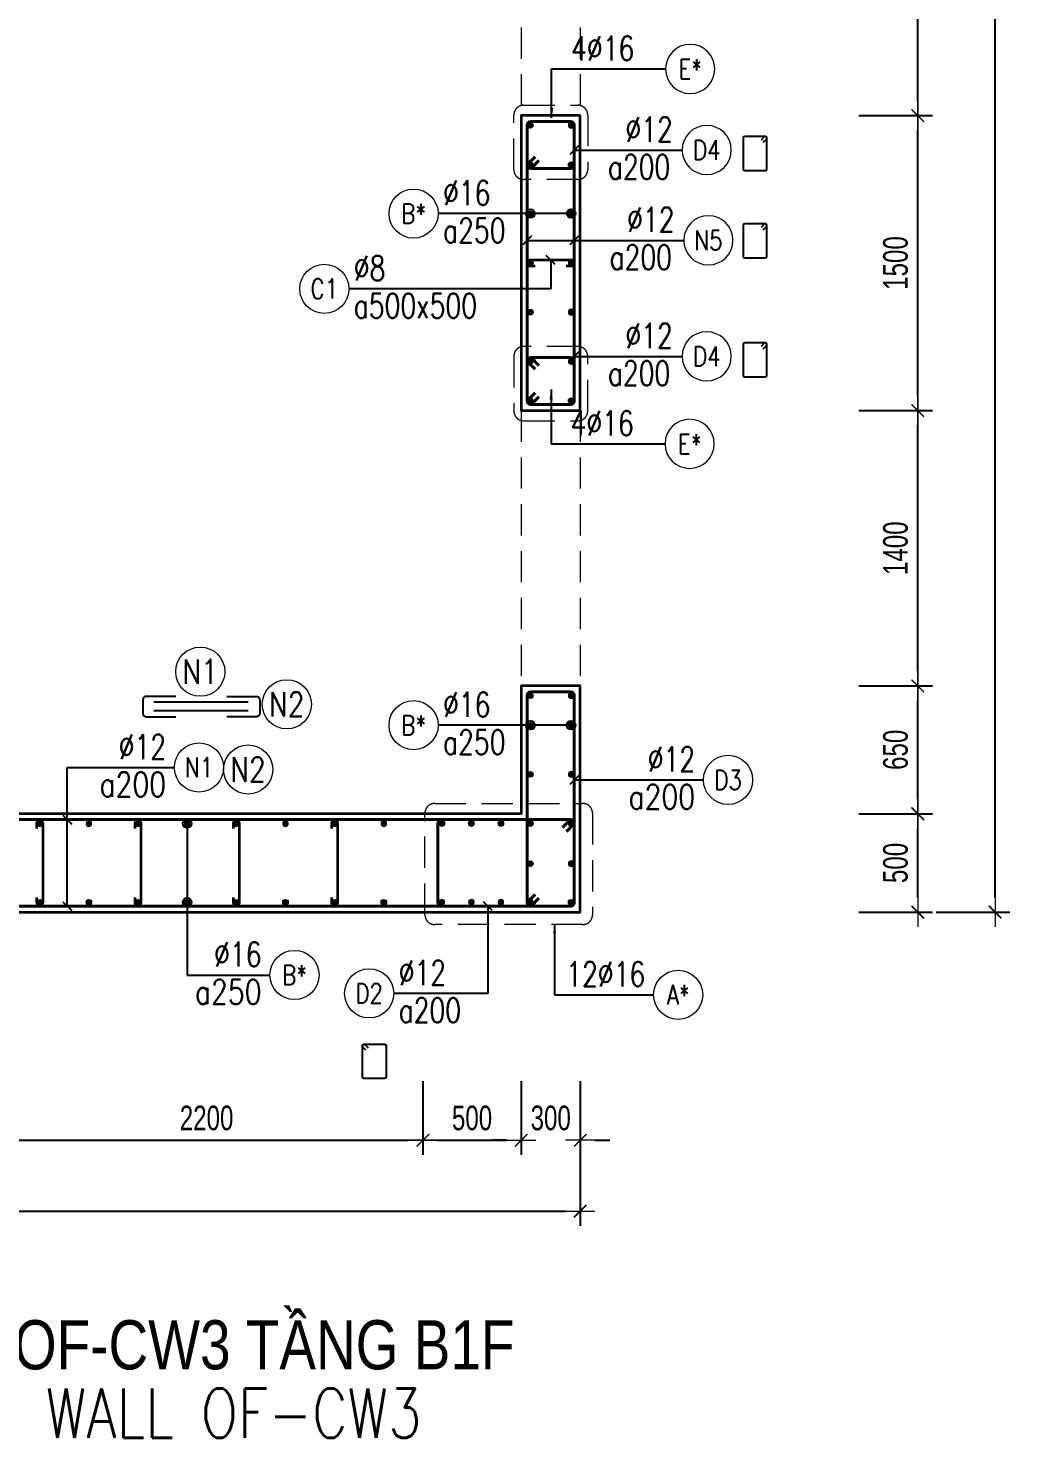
# Model space of a CAD drawing. Header units: millimetres. Extents: x 931337 to 1117500, y 19732 to 157199.
# Drawn here: x 1106271 to 1111264, y 134502 to 141668 of the extents above; entities that cross this region are included whole.
import ezdxf
from ezdxf.enums import TextEntityAlignment as Align

# ---------------------------------------------------------------- set-up
doc = ezdxf.new("R2010")
doc.units = ezdxf.units.MM
doc.header["$MEASUREMENT"] = 0
doc.linetypes.add('HIDDEN', pattern=[9.525, 6.35, -3.175])
doc.linetypes.add('HIDDEN2', pattern=[4.7625, 3.175, -1.5875])
doc.layers.get('0').update_dxf_attribs({"lineweight": 20})
doc.layers.get('Defpoints').update_dxf_attribs({"color": 151, "lineweight": 9})
doc.layers.add('Hidden', color=9, linetype='HIDDEN')
doc.layers.add('Ligature', color=1, linetype='Continuous')
for name, color, linetype, lineweight in [('KC-LEADER', 153, 'Continuous', 18), ('KC-THEP', 6, 'Continuous', 40), ('NDC_S_ANNO', 7, 'Continuous', 20), ('NDC_S_BEAM', 3, 'HIDDEN2', 20), ('NDC_S_DIM', 1, 'Continuous', 15), ('NDC_S_ENG TITLE', 3, 'Continuous', 20), ('NDC_S_HIDDEN', 8, 'HIDDEN2', 13), ('NDC_S_LEADER', 1, 'Continuous', 15), ('NDC_S_REBAR', 4, 'Continuous', 35), ('NDC_S_STIRRUP', 4, 'Continuous', 40), ('NDC_S_TEXT SYMBOL', 7, 'Continuous', 20), ('NDC_S_VN TEXT', 7, 'Continuous', 20), ('NDC_S_VN TITLE', 6, 'Continuous', 35), ('NDC_S_WALL', 6, 'Continuous', 35)]:
    doc.layers.add(name, color=color, linetype=linetype, lineweight=lineweight)
doc.styles.add('NDC_ANNO', font='', dxfattribs={"width": 0.8})
doc.styles.add('NDC_ARIAL', font='arial.ttf', dxfattribs={"width": 0.85})
doc.styles.add('NDC_DIM', font='', dxfattribs={"width": 0.75})
doc.styles.add('NDC_EN TXT', font='romans.shx', dxfattribs={"width": 0.8})
doc.styles.add('NDC_VIE TXT', font='arial.ttf', dxfattribs={"width": 0.8})
doc.styles.get('NDC_ANNO').set_extended_font_data('Dotum')
doc.styles.get('NDC_DIM').set_extended_font_data('Dotum')
doc.dimstyles.new('NDC_1-50', dxfattribs={"dimscale": 50, "dimtxt": 2.5, "dimasz": 1, "dimexe": 1.5, "dimexo": 0, "dimgap": 0.8, "dimtad": 1, "dimdec": 0, "dimdsep": 46, "dimtxsty": 'NDC_ARIAL', "dimblk": 'DIMMARK', "dimcen": 49999.938995, "dimdle": 1.5, "dimclrd": 1, "dimclre": 1, "dimclrt": 3, "dimadec": 0, "dimazin": 0, "dimtfac": 1, "dimtdec": 0, "dimtix": 1, "dimtmove": 2, "dimatfit": 3, "dimfxl": 1, "dimarcsym": 0})
doc.dimstyles.new('NDC_dim_30', dxfattribs={"dimscale": 30, "dimtxt": 2.5, "dimasz": 1.5, "dimexe": 1.5, "dimexo": 2.5, "dimgap": 1, "dimtad": 1, "dimdec": 0, "dimzin": 0, "dimdsep": 46, "dimtxsty": 'NDC_DIM', "dimblk": 'DIMMARK', "dimcen": 0.09, "dimdle": 1.2, "dimclrd": 1, "dimclre": 1, "dimclrt": 3, "dimadec": 0, "dimazin": 0, "dimtfac": 1, "dimtdec": 0, "dimtix": 1, "dimtofl": 0, "dimtmove": 0, "dimatfit": 3, "dimfxl": 6, "dimfxlon": 1, "dimtolj": 1, "dimtzin": 0, "dimarcsym": 0})
doc.dimstyles.new('NDC_dim_50', dxfattribs={"dimscale": 50, "dimtxt": 2.5, "dimasz": 1.5, "dimexe": 1.5, "dimexo": 2.5, "dimgap": 1, "dimtad": 1, "dimdec": 0, "dimzin": 0, "dimdsep": 46, "dimtxsty": 'NDC_DIM', "dimblk": 'DIMMARK', "dimcen": 0.09, "dimdle": 1.2, "dimclrd": 1, "dimclre": 1, "dimclrt": 3, "dimadec": 0, "dimazin": 0, "dimtfac": 1, "dimtdec": 0, "dimtix": 1, "dimtofl": 0, "dimtmove": 0, "dimatfit": 3, "dimfxl": 6, "dimfxlon": 1, "dimtolj": 1, "dimtzin": 0, "dimarcsym": 0})

# ---------------------------------------------------------------- blocks, each defined once
blk = doc.blocks.new('THEP')
at = {"layer": 'KC-LEADER', "color": 6}
blk.add_circle((0, 0), 14, dxfattribs=at)
at = {"layer": 'KC-THEP'}
for p, q in [((-14, 0), (14, 0)), ((9.9, 9.9), (-9.9, -9.9)), ((-9.9, 9.9), (9.9, -9.9)), ((0, 14), (0, -14))]:
    blk.add_line(p, q, dxfattribs=at)
blk = doc.blocks.new('DIMMARK')
at = {"layer": 'NDC_S_DIM', "color": 1}
blk.add_line((-1.5, 0), (1, 0), dxfattribs=at)
at = {"layer": 'NDC_S_DIM', "color": 2, "const_width": 0.1}
blk.add_lwpolyline([(-0.424, -0.424), (0.424, 0.424)], dxfattribs=at)
blk = doc.blocks.new('*U10')
blk.add_circle((2.5, 0), 2.5)
at = {"layer": 'NDC_S_VN TEXT', "color": 3, "style": 'NDC_EN TXT'}
for tag, width, p in [('DK2', 0.75, (-0.85, 0.85)), ('KC2', 0.8, (-0.85, -2.97))]:
    blk.add_attdef(tag, text='', height=2.5, dxfattribs=dict(at, width=width)).set_placement(p, align=Align.RIGHT)
at = {"layer": 'NDC_S_VN TEXT', "color": 7, "style": 'NDC_EN TXT', "width": 0.8}
blk.add_attdef('SH3', text='', height=2, dxfattribs=at).set_placement((2.5, 0), align=Align.MIDDLE)
blk = doc.blocks.new('A$C7BC65A55')
at = {"layer": 'Ligature'}
for p, q in [((-15.2, 372, 0), (-15.2, 38.5, 0)), ((15.2, 372, 0), (15.2, 38.5, 0))]:
    blk.add_line(p, q, dxfattribs=at)
for points in [[(-36.2, 296.5), (-36.2, 400.9, -0.414214), (-24, 413.1), (24, 413.1, -0.414214), (36.2, 400.9), (36.2, 296.5)], [(-36.2, 116.5), (-36.2, 12.2, 0.414214), (-24, 0), (24, 0, 0.414214), (36.2, 12.2), (36.2, 116.5)]]:
    blk.add_lwpolyline(points, format="xyb", dxfattribs=at)
blk = doc.blocks.new('*U9')
blk.add_circle((2.5, 0), 2.5)
at = {"layer": 'NDC_S_VN TEXT', "color": 3, "style": 'NDC_EN TXT', "width": 0.75}
blk.add_attdef('DK2', text='', height=2.5, dxfattribs=at).set_placement((-0.85, 0.85), align=Align.RIGHT)
at = {"layer": 'NDC_S_VN TEXT', "color": 7, "style": 'NDC_EN TXT', "width": 0.8}
blk.add_attdef('SH3', text='', height=2, dxfattribs=at).set_placement((2.5, 0), align=Align.MIDDLE)
blk = doc.blocks.new('*U11')
blk.add_circle((-2.5, 0), 2.5)
at = {"layer": 'NDC_S_VN TEXT', "color": 3, "style": 'NDC_EN TXT', "width": 0.75}
for tag, p in [('DK1', (0.5, 0.85)), ('KC1', (0.5, -2.97))]:
    blk.add_attdef(tag, p, '', height=2.5, dxfattribs=at)
at = {"layer": 'NDC_S_VN TEXT', "color": 7, "style": 'NDC_EN TXT', "width": 0.8}
blk.add_attdef('SH2', text='', height=2, dxfattribs=at).set_placement((-2.5, 0), align=Align.MIDDLE)
blk = doc.blocks.new('*D513')
at = {"layer": 'Defpoints', "color": 0, "transparency": 16777216}
for p in [(1106078.9, 137674.5), (1108278.6, 137622.9), (1108278.6, 136014.6)]:
    blk.add_point(p, dxfattribs=at)
at = {"layer": 'NDC_S_DIM', "color": 1, "lineweight": -2, "transparency": 16777216}
for p, q in [((1106078.9, 136314.6), (1106078.9, 135939.6)), ((1108278.6, 136314.6), (1108278.6, 135939.6)), ((1106153.9, 136014.6), (1108203.6, 136014.6))]:
    blk.add_line(p, q, dxfattribs=at)
at = {"layer": 'NDC_S_DIM', "color": 1, "lineweight": -2, "transparency": 16777216, "xscale": 75, "yscale": 75, "zscale": 75, "rotation": 180}
blk.add_blockref('DIMMARK', (1106078.9, 136014.6), dxfattribs=at)
at = {"layer": 'NDC_S_DIM', "color": 1, "lineweight": -2, "transparency": 16777216, "xscale": 75, "yscale": 75, "zscale": 75}
blk.add_blockref('DIMMARK', (1108278.6, 136014.6), dxfattribs=at)
at = {"layer": 'NDC_S_DIM', "color": 3, "transparency": 16777216, "insert": (1107178.8, 136127.2), "char_height": 125, "attachment_point": 5, "style": 'NDC_DIM'}
blk.add_mtext('\\A1;2200', dxfattribs=at)
blk = doc.blocks.new('*D514')
at = {"layer": 'Defpoints', "color": 0, "transparency": 16777216}
for p in [(1108778.9, 137674.5), (1108278.6, 137622.9), (1108778.9, 136014.6)]:
    blk.add_point(p, dxfattribs=at)
at = {"layer": 'NDC_S_DIM', "color": 1, "lineweight": -2, "transparency": 16777216}
for p, q in [((1108278.6, 136314.6), (1108278.6, 135939.6)), ((1108778.9, 136314.6), (1108778.9, 135939.6)), ((1108353.6, 136014.6), (1108703.9, 136014.6))]:
    blk.add_line(p, q, dxfattribs=at)
at = {"layer": 'NDC_S_DIM', "color": 1, "lineweight": -2, "transparency": 16777216, "xscale": 75, "yscale": 75, "zscale": 75, "rotation": 180}
blk.add_blockref('DIMMARK', (1108278.6, 136014.6), dxfattribs=at)
at = {"layer": 'NDC_S_DIM', "color": 1, "lineweight": -2, "transparency": 16777216, "xscale": 75, "yscale": 75, "zscale": 75}
blk.add_blockref('DIMMARK', (1108778.9, 136014.6), dxfattribs=at)
at = {"layer": 'NDC_S_DIM', "color": 3, "transparency": 16777216, "insert": (1108528.8, 136127.2), "char_height": 125, "attachment_point": 5, "style": 'NDC_DIM'}
blk.add_mtext('\\A1;500', dxfattribs=at)
blk = doc.blocks.new('*D515')
at = {"layer": 'Defpoints', "color": 0, "transparency": 16777216}
for p in [(1108778.9, 137674.5), (1109078.9, 137174.5), (1109078.9, 136014.6)]:
    blk.add_point(p, dxfattribs=at)
at = {"layer": 'NDC_S_DIM', "color": 1, "lineweight": -2, "transparency": 16777216}
for p, q in [((1108778.9, 136314.6), (1108778.9, 135939.6)), ((1109078.9, 136314.6), (1109078.9, 135939.6)), ((1108703.9, 136014.6), (1108628.9, 136014.6)), ((1109153.9, 136014.6), (1109228.9, 136014.6))]:
    blk.add_line(p, q, dxfattribs=at)
at = {"layer": 'NDC_S_DIM', "color": 1, "lineweight": -2, "transparency": 16777216, "xscale": 75, "yscale": 75, "zscale": 75}
blk.add_blockref('DIMMARK', (1108778.9, 136014.6), dxfattribs=at)
at = {"layer": 'NDC_S_DIM', "color": 1, "lineweight": -2, "transparency": 16777216, "xscale": 75, "yscale": 75, "zscale": 75, "rotation": 180}
blk.add_blockref('DIMMARK', (1109078.9, 136014.6), dxfattribs=at)
at = {"layer": 'NDC_S_DIM', "color": 3, "transparency": 16777216, "insert": (1108928.9, 136127.2), "char_height": 125, "attachment_point": 5, "style": 'NDC_DIM'}
blk.add_mtext('\\A1;300', dxfattribs=at)
blk = doc.blocks.new('*D516')
at = {"layer": 'Defpoints', "color": 0, "transparency": 16777216}
for p in [(1102778.9, 137174.5), (1109078.9, 137174.5), (1109078.9, 135654.3)]:
    blk.add_point(p, dxfattribs=at)
at = {"layer": 'NDC_S_DIM', "color": 1, "lineweight": -2, "transparency": 16777216}
for p, q in [((1102778.9, 135954.3), (1102778.9, 135579.3)), ((1109078.9, 135954.3), (1109078.9, 135579.3)), ((1102853.9, 135654.3), (1109003.9, 135654.3))]:
    blk.add_line(p, q, dxfattribs=at)
at = {"layer": 'NDC_S_DIM', "color": 1, "lineweight": -2, "transparency": 16777216, "xscale": 75, "yscale": 75, "zscale": 75, "rotation": 180}
blk.add_blockref('DIMMARK', (1102778.9, 135654.3), dxfattribs=at)
at = {"layer": 'NDC_S_DIM', "color": 1, "lineweight": -2, "transparency": 16777216, "xscale": 75, "yscale": 75, "zscale": 75}
blk.add_blockref('DIMMARK', (1109078.9, 135654.3), dxfattribs=at)
at = {"layer": 'NDC_S_DIM', "color": 3, "transparency": 16777216, "insert": (1105928.9, 135766.9), "char_height": 125, "attachment_point": 5, "style": 'NDC_DIM'}
blk.add_mtext('\\A1;6300', dxfattribs=at)
blk = doc.blocks.new('*D525')
at = {"layer": 'Defpoints', "color": 0, "transparency": 16777216}
for p in [(1108351.1, 137674.5), (1110795.4, 137674.5), (1108402.5, 137174.5)]:
    blk.add_point(p, dxfattribs=at)
at = {"layer": 'NDC_S_DIM', "color": 1, "lineweight": -2, "transparency": 16777216}
for p, q in [((1110495.4, 137674.5), (1110870.4, 137674.5)), ((1110795.4, 137249.5), (1110795.4, 137599.5)), ((1110495.4, 137174.5), (1110870.4, 137174.5))]:
    blk.add_line(p, q, dxfattribs=at)
at = {"layer": 'NDC_S_DIM', "color": 1, "lineweight": -2, "transparency": 16777216, "xscale": 75, "yscale": 75, "zscale": 75}
for p, rotation in [((1110795.4, 137674.5), 90), ((1110795.4, 137174.5), 270)]:
    blk.add_blockref('DIMMARK', p, dxfattribs=dict(at, rotation=rotation))
at = {"layer": 'NDC_S_DIM', "color": 3, "transparency": 16777216, "insert": (1110682.8, 137424.5), "char_height": 125, "attachment_point": 5, "rotation": 90, "style": 'NDC_DIM'}
blk.add_mtext('\\A1;500', dxfattribs=at)
blk = doc.blocks.new('*D526')
at = {"layer": 'Defpoints', "color": 0, "transparency": 16777216}
for p in [(1109386.4, 138324.5), (1110795.4, 138324.5), (1108351.1, 137674.5)]:
    blk.add_point(p, dxfattribs=at)
at = {"layer": 'NDC_S_DIM', "color": 1, "lineweight": -2, "transparency": 16777216}
for p, q in [((1110495.4, 138324.5), (1110870.4, 138324.5)), ((1110795.4, 137749.5), (1110795.4, 138249.5)), ((1110495.4, 137674.5), (1110870.4, 137674.5))]:
    blk.add_line(p, q, dxfattribs=at)
at = {"layer": 'NDC_S_DIM', "color": 1, "lineweight": -2, "transparency": 16777216, "xscale": 75, "yscale": 75, "zscale": 75}
for p, rotation in [((1110795.4, 138324.5), 90), ((1110795.4, 137674.5), 270)]:
    blk.add_blockref('DIMMARK', p, dxfattribs=dict(at, rotation=rotation))
at = {"layer": 'NDC_S_DIM', "color": 3, "transparency": 16777216, "insert": (1110682.8, 137999.5), "char_height": 125, "attachment_point": 5, "rotation": 90, "style": 'NDC_DIM'}
blk.add_mtext('\\A1;650', dxfattribs=at)
blk = doc.blocks.new('*D529')
at = {"layer": 'Defpoints', "color": 0, "transparency": 16777216}
for p in [(1108807.9, 149574.5), (1111188.6, 149574.5), (1108807.9, 137174.5)]:
    blk.add_point(p, dxfattribs=at)
at = {"layer": 'NDC_S_DIM', "color": 1, "lineweight": -2, "transparency": 16777216}
for p, q in [((1110888.6, 149574.5), (1111263.6, 149574.5)), ((1111188.6, 137249.5), (1111188.6, 149499.5)), ((1110888.6, 137174.5), (1111263.6, 137174.5))]:
    blk.add_line(p, q, dxfattribs=at)
at = {"layer": 'NDC_S_DIM', "color": 1, "lineweight": -2, "transparency": 16777216, "xscale": 75, "yscale": 75, "zscale": 75}
for p, rotation in [((1111188.6, 149574.5), 90), ((1111188.6, 137174.5), 270)]:
    blk.add_blockref('DIMMARK', p, dxfattribs=dict(at, rotation=rotation))
at = {"layer": 'NDC_S_DIM', "color": 3, "transparency": 16777216, "insert": (1111076.1, 143374.5), "char_height": 125, "attachment_point": 5, "rotation": 90, "style": 'NDC_DIM'}
blk.add_mtext('\\A1;12400', dxfattribs=at)
blk = doc.blocks.new('*D530')
at = {"layer": 'Defpoints', "color": 0, "transparency": 16777216}
for p in [(1109386.4, 139724.5), (1110795.4, 139724.5), (1109386.4, 138324.5)]:
    blk.add_point(p, dxfattribs=at)
at = {"layer": 'NDC_S_DIM', "color": 1, "lineweight": -2, "transparency": 16777216}
for p, q in [((1110495.4, 139724.5), (1110870.4, 139724.5)), ((1110795.4, 138399.5), (1110795.4, 139649.5)), ((1110495.4, 138324.5), (1110870.4, 138324.5))]:
    blk.add_line(p, q, dxfattribs=at)
at = {"layer": 'NDC_S_DIM', "color": 1, "lineweight": -2, "transparency": 16777216, "xscale": 75, "yscale": 75, "zscale": 75}
for p, rotation in [((1110795.4, 139724.5), 90), ((1110795.4, 138324.5), 270)]:
    blk.add_blockref('DIMMARK', p, dxfattribs=dict(at, rotation=rotation))
at = {"layer": 'NDC_S_DIM', "color": 3, "transparency": 16777216, "insert": (1110682.8, 139024.5), "char_height": 125, "attachment_point": 5, "rotation": 90, "style": 'NDC_DIM'}
blk.add_mtext('\\A1;1400', dxfattribs=at)
blk = doc.blocks.new('*D531')
at = {"layer": 'Defpoints', "color": 0, "transparency": 16777216}
for p in [(1109386.4, 141224.5), (1110795.4, 141224.5), (1109386.4, 139724.5)]:
    blk.add_point(p, dxfattribs=at)
at = {"layer": 'NDC_S_DIM', "color": 1, "lineweight": -2, "transparency": 16777216}
for p, q in [((1110495.4, 141224.5), (1110870.4, 141224.5)), ((1110795.4, 139799.5), (1110795.4, 141149.5)), ((1110495.4, 139724.5), (1110870.4, 139724.5))]:
    blk.add_line(p, q, dxfattribs=at)
at = {"layer": 'NDC_S_DIM', "color": 1, "lineweight": -2, "transparency": 16777216, "xscale": 75, "yscale": 75, "zscale": 75}
for p, rotation in [((1110795.4, 141224.5), 90), ((1110795.4, 139724.5), 270)]:
    blk.add_blockref('DIMMARK', p, dxfattribs=dict(at, rotation=rotation))
at = {"layer": 'NDC_S_DIM', "color": 3, "transparency": 16777216, "insert": (1110682.8, 140474.5), "char_height": 125, "attachment_point": 5, "rotation": 90, "style": 'NDC_DIM'}
blk.add_mtext('\\A1;1500', dxfattribs=at)
blk = doc.blocks.new('*D532')
at = {"layer": 'Defpoints', "color": 0, "transparency": 16777216}
for p in [(1109386.4, 142624.5), (1110795.4, 142624.5), (1109386.4, 141224.5)]:
    blk.add_point(p, dxfattribs=at)
at = {"layer": 'NDC_S_DIM', "color": 1, "lineweight": -2, "transparency": 16777216}
for p, q in [((1110495.4, 142624.5), (1110870.4, 142624.5)), ((1110795.4, 141299.5), (1110795.4, 142549.5)), ((1110495.4, 141224.5), (1110870.4, 141224.5))]:
    blk.add_line(p, q, dxfattribs=at)
at = {"layer": 'NDC_S_DIM', "color": 1, "lineweight": -2, "transparency": 16777216, "xscale": 75, "yscale": 75, "zscale": 75}
for p, rotation in [((1110795.4, 142624.5), 90), ((1110795.4, 141224.5), 270)]:
    blk.add_blockref('DIMMARK', p, dxfattribs=dict(at, rotation=rotation))
at = {"layer": 'NDC_S_DIM', "color": 3, "transparency": 16777216, "insert": (1110682.8, 141924.5), "char_height": 125, "attachment_point": 5, "rotation": 90, "style": 'NDC_DIM'}
blk.add_mtext('\\A1;1400', dxfattribs=at)
blk = doc.blocks.new('Drawing name_symbol')
at = {"layer": 'NDC_S_ENG TITLE', "style": 'NDC_EN TXT', "width": 0.8}
blk.add_attdef('SECTDET1', text='', height=5, dxfattribs=at).set_placement((0, 1.01), align=Align.CENTER)
at = {"layer": 'NDC_S_TEXT SYMBOL', "lineweight": 25, "style": 'NDC_ANNO', "width": 0.8}
blk.add_attdef('SSCALE', text='', height=2.5, dxfattribs=at).set_placement((0, -4), align=Align.CENTER)
at = {"layer": 'NDC_S_VN TITLE', "style": 'NDC_VIE TXT', "width": 0.8}
blk.add_attdef('SECTDET2', text='', height=5, dxfattribs=at).set_placement((0, 7.97), align=Align.CENTER)
blk = doc.blocks.new('*U13')
blk.add_circle((-2.5, 0), 2.5)
at = {"layer": 'NDC_S_VN TEXT', "color": 3, "style": 'NDC_EN TXT', "width": 0.75}
blk.add_attdef('DK1', (0.5, 0.85), '', height=2.5, dxfattribs=at)
at = {"layer": 'NDC_S_VN TEXT', "color": 7, "style": 'NDC_EN TXT', "width": 0.8}
blk.add_attdef('SH2', text='', height=2, dxfattribs=at).set_placement((-2.5, 0), align=Align.MIDDLE)

msp = doc.modelspace()

# ---------------------------------------------------------------- linework, layer by layer
for centre in [(1107146.564, 138396.753), (1107586.665, 138230.996), (1107389.835, 137899.482)]:
    msp.add_circle(centre, 125)
at = {"layer": 'Ligature'}
for points in [[(1110010.12, 141088.056), (1110026.086, 141104.022, 0.66817864), (1110020.313, 141117.96), (1109915.684, 141117.96, 0.41421356), (1109907.519, 141109.795), (1109907.519, 140952.688, 0.41421356), (1109915.684, 140944.523), (1110020.313, 140944.523, 0.41421356), (1110028.477, 140952.688), (1110028.477, 141109.795, 0.66817864), (1110014.539, 141115.569), (1109998.573, 141099.603)], [(1110010.092, 140643.846), (1110026.058, 140659.811, 0.66817864), (1110020.284, 140673.75), (1109915.655, 140673.75, 0.41421356), (1109907.491, 140665.585), (1109907.491, 140508.477, 0.41421356), (1109915.656, 140500.312), (1110020.284, 140500.312, 0.41421356), (1110028.449, 140508.477), (1110028.449, 140665.585, 0.66817864), (1110014.511, 140671.358), (1109998.545, 140655.392)], [(1110010.092, 140039.026), (1110026.058, 140054.992, 0.66817864), (1110020.284, 140068.93), (1109915.655, 140068.93, 0.41421356), (1109907.491, 140060.765), (1109907.491, 139903.658, 0.41421356), (1109915.656, 139895.493), (1110020.284, 139895.493, 0.41421356), (1110028.449, 139903.658), (1110028.449, 140060.765, 0.66817864), (1110014.511, 140066.539), (1109998.545, 140050.573)], [(1107989.273, 136472.688), (1107973.307, 136488.654, -0.66817864), (1107979.08, 136502.592), (1108083.709, 136502.592, -0.41421356), (1108091.874, 136494.428), (1108091.874, 136337.32, -0.41421356), (1108083.709, 136329.155), (1107979.08, 136329.155, -0.41421356), (1107970.915, 136337.32), (1107970.916, 136494.428, -0.66817864), (1107984.854, 136500.201), (1108000.82, 136484.235)]]:
    msp.add_lwpolyline(points, format="xyb", dxfattribs=at)
at = {"layer": 'NDC_S_BEAM', "ltscale": 50}
for p, q in [((1108778.931, 142624.542), (1108778.931, 141224.542)), ((1109078.931, 142624.542), (1109078.931, 141224.542)), ((1108778.931, 139724.542), (1108778.931, 138324.542)), ((1109078.931, 139724.542), (1109078.931, 138324.542))]:
    msp.add_line(p, q, dxfattribs=at)
at = {"layer": 'NDC_S_HIDDEN', "ltscale": 50}
for points in [[(1108791.294, 141276.602), (1109067.137, 141276.602, -0.41421356), (1109117.137, 141226.602), (1109117.137, 140949.052, -0.41421356), (1109067.137, 140899.052), (1108791.294, 140899.052, -0.41421356), (1108741.294, 140949.052), (1108741.294, 141226.602, -0.41421356)], [(1108791.294, 139672.483), (1109067.137, 139672.483, 0.41421356), (1109117.137, 139722.483), (1109117.137, 140000.032, 0.41421356), (1109067.137, 140050.032), (1108791.294, 140050.032, 0.41421356), (1108741.294, 140000.032), (1108741.294, 139722.483, 0.41421356)], [(1109091.301, 137111.142), (1108339.09, 137111.142, -0.41421356), (1108289.09, 137161.142), (1108289.09, 137676.948, -0.41421356), (1108339.09, 137726.948), (1109091.301, 137726.948, -0.41421356), (1109141.301, 137676.948), (1109141.301, 137161.142, -0.41421356)]]:
    msp.add_lwpolyline(points, format="xyb", close=True, dxfattribs=at)
at = {"layer": 'NDC_S_REBAR'}
for points in [[(1109007.443, 140459.542), (1109032.443, 140459.542, 1), (1109032.443, 140489.542), (1108825.419, 140489.542, 1), (1108825.419, 140459.542), (1108850.419, 140459.542)], [(1106315.134, 137599.542), (1106315.134, 137624.542, -1), (1106345.134, 137624.542), (1106345.134, 137224.542, -1), (1106315.134, 137224.542), (1106315.134, 137249.542)], [(1106815.134, 137599.542), (1106815.134, 137624.542, -1), (1106845.134, 137624.542), (1106845.134, 137224.542, -1), (1106815.134, 137224.542), (1106815.134, 137249.542)], [(1107315.134, 137599.542), (1107315.134, 137624.542, -1), (1107345.134, 137624.542), (1107345.134, 137224.542, -1), (1107315.134, 137224.542), (1107315.134, 137249.542)], [(1107815.134, 137599.542), (1107815.134, 137624.542, -1), (1107845.134, 137624.542), (1107845.134, 137224.542, -1), (1107815.134, 137224.542), (1107815.134, 137249.542)]]:
    msp.add_lwpolyline(points, format="xyb", dxfattribs=at)
at = {"layer": 'NDC_S_STIRRUP'}
for points in [[(1108848.931, 139814.542), (1108808.931, 139774.542, 0.41421356), (1108828.931, 139754.542), (1109028.931, 139754.542, 0.41421356), (1109048.931, 139774.542), (1109048.931, 141174.542, 0.41421356), (1109028.931, 141194.542), (1108828.931, 141194.542, 0.41421356), (1108808.931, 141174.542), (1108808.931, 139774.542, 0.41421356), (1108828.931, 139754.542), (1108868.931, 139794.542)], [(1108848.931, 141015.079), (1108808.931, 140975.079, 0.41421356), (1108828.931, 140955.079), (1109028.931, 140955.079, 0.41421356), (1109048.931, 140975.079), (1109048.931, 141174.542, 0.41421356), (1109028.931, 141194.542), (1108828.931, 141194.542, 0.41421356), (1108808.931, 141174.542), (1108808.931, 140975.079, 0.41421356), (1108828.931, 140955.079), (1108868.931, 140995.079)], [(1108848.931, 139934.005), (1108808.931, 139974.005, -0.41421356), (1108828.931, 139994.005), (1109028.931, 139994.005, -0.41421356), (1109048.931, 139974.005), (1109048.931, 139774.542, -0.41421356), (1109028.931, 139754.542), (1108828.931, 139754.542, -0.41421356), (1108808.931, 139774.542), (1108808.931, 139974.005, -0.41421356), (1108828.931, 139994.005), (1108868.931, 139954.005)], [(1108848.931, 137264.542), (1108808.931, 137224.542, 0.41421356), (1108828.931, 137204.542), (1109028.931, 137204.542, 0.41421356), (1109048.931, 137224.542), (1109048.931, 138274.542, 0.41421356), (1109028.931, 138294.542), (1108828.931, 138294.542, 0.41421356), (1108808.931, 138274.542), (1108808.931, 137224.542, 0.41421356), (1108828.931, 137204.542), (1108868.931, 137244.542)], [(1108988.931, 137604.542), (1109028.931, 137644.542, -0.41421356), (1109048.931, 137624.542), (1109048.931, 137224.542, -0.41421356), (1109028.931, 137204.542), (1102828.931, 137204.542, -0.41421356), (1102808.931, 137224.542), (1102808.931, 137624.542, -0.41421356), (1102828.931, 137644.542), (1109028.931, 137644.542, -0.41421356), (1109048.931, 137624.542), (1109008.931, 137584.542)], [(1108988.931, 137604.542), (1109028.931, 137644.542, -0.41421356), (1109048.931, 137624.542), (1109048.931, 137224.542, -0.41421356), (1109028.931, 137204.542), (1108375.419, 137204.542, -0.41421356), (1108355.419, 137224.542), (1108355.419, 137624.542, -0.41421356), (1108375.419, 137644.542), (1109028.931, 137644.542, -0.41421356), (1109048.931, 137624.542), (1109008.931, 137584.542)]]:
    msp.add_lwpolyline(points, format="xyb", dxfattribs=at)
at = {"layer": 'NDC_S_WALL'}
for points in [[(1103078.931, 148424.542), (1103078.931, 149074.542), (1105778.931, 149074.542), (1105778.931, 137674.542), (1103078.931, 137674.542), (1103078.931, 138324.542), (1102778.931, 138324.542), (1102778.931, 137174.542), (1109078.931, 137174.542), (1109078.931, 137174.542), (1109078.931, 138324.542), (1108778.931, 138324.542), (1108778.931, 137674.542), (1108778.931, 137674.542), (1106078.931, 137674.542), (1106078.931, 149074.542), (1108778.931, 149074.542), (1108778.931, 149074.542), (1108778.931, 148424.542), (1109078.931, 148424.542), (1109078.931, 149574.542), (1109078.931, 149574.542), (1102778.931, 149574.542), (1102778.931, 148424.542)], [(1109078.931, 139724.542), (1109078.931, 141224.542), (1108778.931, 141224.542), (1108778.931, 139724.542), (1109078.931, 139724.542)]]:
    msp.add_lwpolyline(points, dxfattribs=at)

# ---------------------------------------------------------------- block references
at = {"layer": 'Hidden', "xscale": 1.44, "yscale": 1.44, "zscale": 1.44, "rotation": 270}
msp.add_blockref('A$C7BC65A55', (1106854.453, 138219.227, 0.03), dxfattribs=at)
at = {"layer": 'KC-THEP'}
for p, rotation in [((1108825.419, 141174.542), 189.6685644363809), ((1109032.443, 140974.542), 9.668564436380926), ((1108825.419, 140724.542), 189.6685644363809), ((1108825.419, 140474.542), 189.6685644363809), ((1108825.419, 140224.542), 189.6685644363809), ((1108825.419, 139974.542), 189.6685644363809), ((1109032.443, 139774.542), 9.668564436380946), ((1108825.419, 138274.542), 189.6685644363809), ((1108825.419, 138124.542), 189.6685644363809), ((1108825.419, 137874.542), 189.6685644363809), ((1108375.419, 137624.542), 189.6685644363809), ((1108525.419, 137624.542), 189.6685644363809), ((1108675.419, 137624.542), 189.6685644363809), ((1108825.419, 137624.542), 189.6685644363809), ((1108825.419, 137420.894), 189.6685644363809), ((1106330.134, 137224.542), 9.66856443638095), ((1106580.134, 137224.542), 9.66856443638095), ((1106830.134, 137224.542), 9.66856443638095), ((1107080.134, 137224.542), 9.66856443638095), ((1107330.134, 137224.542), 9.66856443638095), ((1107580.134, 137224.542), 9.66856443638095), ((1107830.134, 137224.542), 9.66856443638095), ((1108080.134, 137224.542), 9.66856443638095), ((1109032.443, 137224.542), 9.668564436380946)]:
    msp.add_blockref('THEP', p, dxfattribs=dict(at, rotation=rotation))
at = {"layer": 'KC-THEP', "xscale": -1}
for p, rotation in [((1109032.443, 141174.542), 170.331435563619), ((1108825.419, 140974.542), 350.3314355636191), ((1109032.443, 140724.542), 170.331435563619), ((1109032.443, 140474.542), 170.331435563619), ((1109032.443, 140224.542), 170.331435563619), ((1109032.443, 139974.542), 170.331435563619), ((1108825.419, 139774.542), 350.3314355636191), ((1109032.443, 138274.542), 170.331435563619), ((1109032.443, 138124.542), 170.331435563619), ((1109032.443, 137874.542), 170.331435563619), ((1106330.134, 137624.542), 170.331435563619), ((1106580.134, 137624.542), 170.331435563619), ((1106830.134, 137624.542), 170.331435563619), ((1107080.134, 137624.542), 170.331435563619), ((1107330.134, 137624.542), 170.331435563619), ((1107580.134, 137624.542), 170.331435563619), ((1107830.134, 137624.542), 170.331435563619), ((1108080.134, 137624.542), 170.331435563619), ((1109032.443, 137624.542), 170.331435563619), ((1109032.443, 137420.894), 170.331435563619), ((1108375.419, 137224.542), 350.3314355636191), ((1108525.419, 137224.542), 350.3314355636191), ((1108675.419, 137224.542), 350.3314355636191), ((1108825.419, 137224.542), 350.3314355636191)]:
    msp.add_blockref('THEP', p, dxfattribs=dict(at, rotation=rotation))
at = {"layer": 'NDC_S_ANNO'}
ref = msp.add_blockref('Drawing name_symbol', (1106159.95, 134451.202), dxfattribs=dict(at, xscale=50, yscale=50, zscale=50))
ref.add_attrib('SECTDET1', 'DETAIL OF CORE WALL OF-CW3', dxfattribs={"layer": 'NDC_S_ENG TITLE', "height": 250, "style": 'NDC_EN TXT', "width": 0.8}).set_placement((1106159.95, 134501.765), align=Align.CENTER)
ref.add_attrib('SECTDET2', 'CHI TIẾT LÕI VÁCH OF-CW3 TẦNG B1F', dxfattribs={"layer": 'NDC_S_VN TITLE', "height": 250, "style": 'NDC_VIE TXT', "width": 0.8}).set_placement((1106159.95, 134849.734), align=Align.CENTER)
at = {"layer": 'NDC_S_VN TEXT'}
ref = msp.add_blockref('*U13', (1109512.783, 141461.042), dxfattribs=dict(at, xscale=-50, yscale=50, zscale=50))
ref.add_attrib('SH2', 'E*', dxfattribs={"color": 7, "height": 100, "style": 'NDC_EN TXT', "width": 0.8}).set_placement((1109637.783, 141461.042), align=Align.MIDDLE)
ref.add_attrib('DK1', '4%%C16', (1109032.426, 141503.317), dxfattribs={"color": 3, "height": 125, "style": 'NDC_EN TXT', "width": 0.75})
ref = msp.add_blockref('*U11', (1109597.196, 141049.057), dxfattribs=dict(at, xscale=-50, yscale=50, zscale=50))
ref.add_attrib('SH2', 'D4', dxfattribs={"color": 7, "height": 100, "style": 'NDC_EN TXT', "width": 0.8}).set_placement((1109722.196, 141049.057), align=Align.MIDDLE)
ref.add_attrib('DK1', '%%C12', (1109308.803, 141091.332), dxfattribs={"color": 3, "height": 125, "style": 'NDC_EN TXT', "width": 0.75})
ref.add_attrib('KC1', 'a200', (1109219.517, 140900.43), dxfattribs={"color": 3, "height": 125, "style": 'NDC_EN TXT', "width": 0.75})
at = {"layer": 'NDC_S_VN TEXT', "xscale": 50, "yscale": 50, "zscale": 50}
for name, p, values in [('*U11', (1108356.472, 140725.782), {'SH2': 'B*', 'DK1': '%%C16', 'KC1': 'a250'}), ('*U11', (1107902.487, 140343.268), {'SH2': 'C1', 'DK1': '%%c8', 'KC1': 'a500x500'}), ('*U11', (1108356.472, 138124.542), {'SH2': 'B*', 'DK1': '%%C16', 'KC1': 'a250'}), ('*U10', (1107015.113, 137909.82), {'SH3': 'N1', 'DK2': '%%C12', 'KC2': 'a200'}), ('*U10', (1109705.684, 137846.524), {'SH3': 'D3', 'DK2': '%%C12', 'KC2': 'a200'}), ('*U10', (1107500.746, 136854.83), {'SH3': 'B*', 'DK2': '%%C16', 'KC2': 'a250'}), ('*U11', (1108130.542, 136761.332), {'SH2': 'D2', 'DK1': '%%C12', 'KC1': 'a200'}), ('*U9', (1109452.147, 136754.237), {'SH3': 'A*', 'DK2': '12%%C16'})]:
    msp.add_blockref(name, p, dxfattribs=at).add_auto_attribs(values)
at = {"layer": 'NDC_S_VN TEXT'}
ref = msp.add_blockref('*U11', (1109605.765, 140589.942), dxfattribs=dict(at, xscale=-50, yscale=50, zscale=50))
ref.add_attrib('SH2', 'N5', dxfattribs={"color": 7, "height": 100, "style": 'NDC_EN TXT', "width": 0.8}).set_placement((1109730.765, 140589.942), align=Align.MIDDLE)
ref.add_attrib('DK1', '%%C12', (1109317.372, 140632.217), dxfattribs={"color": 3, "height": 125, "style": 'NDC_EN TXT', "width": 0.75})
ref.add_attrib('KC1', 'a200', (1109228.086, 140441.315), dxfattribs={"color": 3, "height": 125, "style": 'NDC_EN TXT', "width": 0.75})
ref = msp.add_blockref('*U11', (1109597.168, 140000.027), dxfattribs=dict(at, xscale=-50, yscale=50, zscale=50))
ref.add_attrib('SH2', 'D4', dxfattribs={"color": 7, "height": 100, "style": 'NDC_EN TXT', "width": 0.8}).set_placement((1109722.168, 140000.027), align=Align.MIDDLE)
ref.add_attrib('DK1', '%%C12', (1109308.775, 140042.302), dxfattribs={"color": 3, "height": 125, "style": 'NDC_EN TXT', "width": 0.75})
ref.add_attrib('KC1', 'a200', (1109219.489, 139851.4), dxfattribs={"color": 3, "height": 125, "style": 'NDC_EN TXT', "width": 0.75})
ref = msp.add_blockref('*U13', (1109510.352, 139555.013), dxfattribs=dict(at, xscale=-50, yscale=50, zscale=50))
ref.add_attrib('SH2', 'E*', dxfattribs={"color": 7, "height": 100, "style": 'NDC_EN TXT', "width": 0.8}).set_placement((1109635.352, 139555.013), align=Align.MIDDLE)
ref.add_attrib('DK1', '4%%C16', (1109029.994, 139597.288), dxfattribs={"color": 3, "height": 125, "style": 'NDC_EN TXT', "width": 0.75})

# ---------------------------------------------------------------- texts
at = {"layer": 'NDC_S_VN TEXT', "color": 7, "style": 'NDC_EN TXT', "width": 0.8}
for tag, p in [('N1', (1107146.564, 138396.753)), ('N2', (1107586.665, 138230.996)), ('N2', (1107389.835, 137899.482))]:
    msp.add_attdef(tag, text='3', height=125, dxfattribs=at).set_placement(p, align=Align.MIDDLE)

# ---------------------------------------------------------------- dimensions: what is measured, and where the dimension line sits
at = {"layer": 'NDC_S_DIM'}
for base, p1, p2, picture, middle in [((1111188.648, 149574.542), (1108807.861, 137174.542), (1108807.861, 149574.542), '*D529', (1111076.064, 143374.542)), ((1110795.429, 137674.542), (1108402.536, 137174.542), (1108351.117, 137674.542), '*D525', (1110682.844, 137424.542))]:
    dim = msp.add_linear_dim(base=base, p1=p1, p2=p2, angle=90, dimstyle='NDC_dim_50', dxfattribs=at)
    dim.commit()
    dim.dimension.update_dxf_attribs({"geometry": picture, "text_midpoint": middle})
for base, p1, p2, picture, middle in [((1110795.429, 142624.542), (1109386.445, 141224.542), (1109386.445, 142624.542), '*D532', (1110682.844, 141924.542)), ((1110795.429, 141224.542), (1109386.445, 139724.542), (1109386.445, 141224.542), '*D531', (1110682.844, 140474.542)), ((1110795.429, 139724.542), (1109386.445, 138324.542), (1109386.445, 139724.542), '*D530', (1110682.844, 139024.542)), ((1110795.429, 138324.542), (1108351.117, 137674.542), (1109386.445, 138324.542), '*D526', (1110682.844, 137999.542))]:
    dim = msp.add_linear_dim(base=base, p1=p1, p2=p2, angle=90, dimstyle='NDC_dim_50', override={"dimtmove": 1}, dxfattribs=at)
    dim.commit()
    dim.dimension.update_dxf_attribs({"geometry": picture, "text_midpoint": middle})
for base, p1, p2, picture, middle in [((1108278.597, 136014.584), (1106078.931, 137674.542), (1108278.597, 137622.894), '*D513', (1107178.764, 136127.169)), ((1108778.931, 136014.584), (1108278.597, 137622.894), (1108778.931, 137674.542), '*D514', (1108528.764, 136127.169)), ((1109078.931, 136014.584), (1108778.931, 137674.542), (1109078.931, 137174.542), '*D515', (1108928.931, 136127.169))]:
    dim = msp.add_linear_dim(base=base, p1=p1, p2=p2, dimstyle='NDC_dim_50', override={"dimtmove": 1}, dxfattribs=at)
    dim.commit()
    dim.dimension.update_dxf_attribs({"geometry": picture, "text_midpoint": middle})
dim = msp.add_linear_dim(base=(1109078.931, 135654.269), p1=(1102778.931, 137174.542), p2=(1109078.931, 137174.542), dimstyle='NDC_dim_50', dxfattribs=at)
dim.commit()
dim.dimension.update_dxf_attribs({"geometry": '*D516', "text_midpoint": (1105928.931, 135766.854)})

# ---------------------------------------------------------------- leaders
at = {"layer": 'NDC_S_LEADER'}
for points, dimstyle, override in [([(1108933.473, 141212.182), (1108933.473, 141461.042), (1109515.053, 141461.042)], 'NDC_1-50', {"dimgap": 0.8, "dimtad": 0}), ([(1109048.931, 141049.057), (1109599.271, 141049.057)], 'NDC_dim_30', {"dimtad": 0, "dimldrblk": 'Oblique'}), ([(1109032.737, 140726.269), (1108356.472, 140725.782)], 'NDC_dim_30', {"dimtad": 0, "dimldrblk": 'Origin'}), ([(1108825.172, 140725.992), (1108356.472, 140725.782)], 'NDC_dim_30', {"dimtad": 0, "dimldrblk": 'Origin'}), ([(1108808.931, 140589.761), (1109605.765, 140589.761)], 'NDC_dim_30', {"dimtad": 0, "dimldrblk": 'Oblique'}), ([(1109048.931, 140589.761), (1109605.765, 140589.761)], 'NDC_dim_30', {"dimtad": 0, "dimldrblk": 'Oblique'}), ([(1108928.931, 140489.542), (1108928.931, 140343.553), (1107902.487, 140343.299)], 'NDC_dim_30', {"dimtad": 0, "dimldrblk": 'Oblique'}), ([(1109048.903, 140000.027), (1109599.242, 140000.027)], 'NDC_dim_30', {"dimtad": 0, "dimldrblk": 'Oblique'}), ([(1108931.042, 139831.063), (1108931.042, 139555.013), (1109512.621, 139555.013)], 'NDC_1-50', {"dimgap": 0.8, "dimtad": 0}), ([(1109032.443, 138124.542), (1108356.472, 138124.542)], 'NDC_dim_30', {"dimtad": 0, "dimldrblk": 'Origin'}), ([(1108825.419, 138124.542), (1108356.472, 138124.542)], 'NDC_dim_30', {"dimtad": 0, "dimldrblk": 'Origin'}), ([(1106470.374, 137204.542), (1106470.374, 137909.639), (1107015.113, 137909.639)], 'NDC_dim_30', {"dimtad": 0, "dimldrblk": 'Oblique'}), ([(1106470.374, 137644.542), (1106470.374, 137909.639), (1107015.113, 137909.639)], 'NDC_dim_30', {"dimtad": 0, "dimldrblk": 'Oblique'}), ([(1109048.931, 137846.524), (1109705.684, 137846.524)], 'NDC_dim_30', {"dimtad": 0, "dimldrblk": 'Oblique'}), ([(1107080.134, 137624.542), (1107080.134, 136854.649), (1107500.746, 136854.649)], 'NDC_dim_30', {"dimgap": 1, "dimtad": 0, "dimldrblk": 'Origin'}), ([(1107080.134, 137224.542), (1107080.134, 136854.649), (1107500.746, 136854.649)], 'NDC_dim_30', {"dimgap": 1, "dimtad": 0, "dimldrblk": 'Origin'}), ([(1108609.004, 137204.542), (1108609.004, 136761.332), (1108130.542, 136761.332)], 'NDC_dim_30', {"dimtad": 0, "dimldrblk": 'Oblique'}), ([(1108948.42, 137111.142), (1108948.42, 136754.237), (1109452.147, 136754.237)], 'NDC_dim_30', {"dimtad": 0})]:
    msp.add_leader(points, dimstyle=dimstyle, override=override, dxfattribs=at)

doc.saveas('drawing.dxf')
